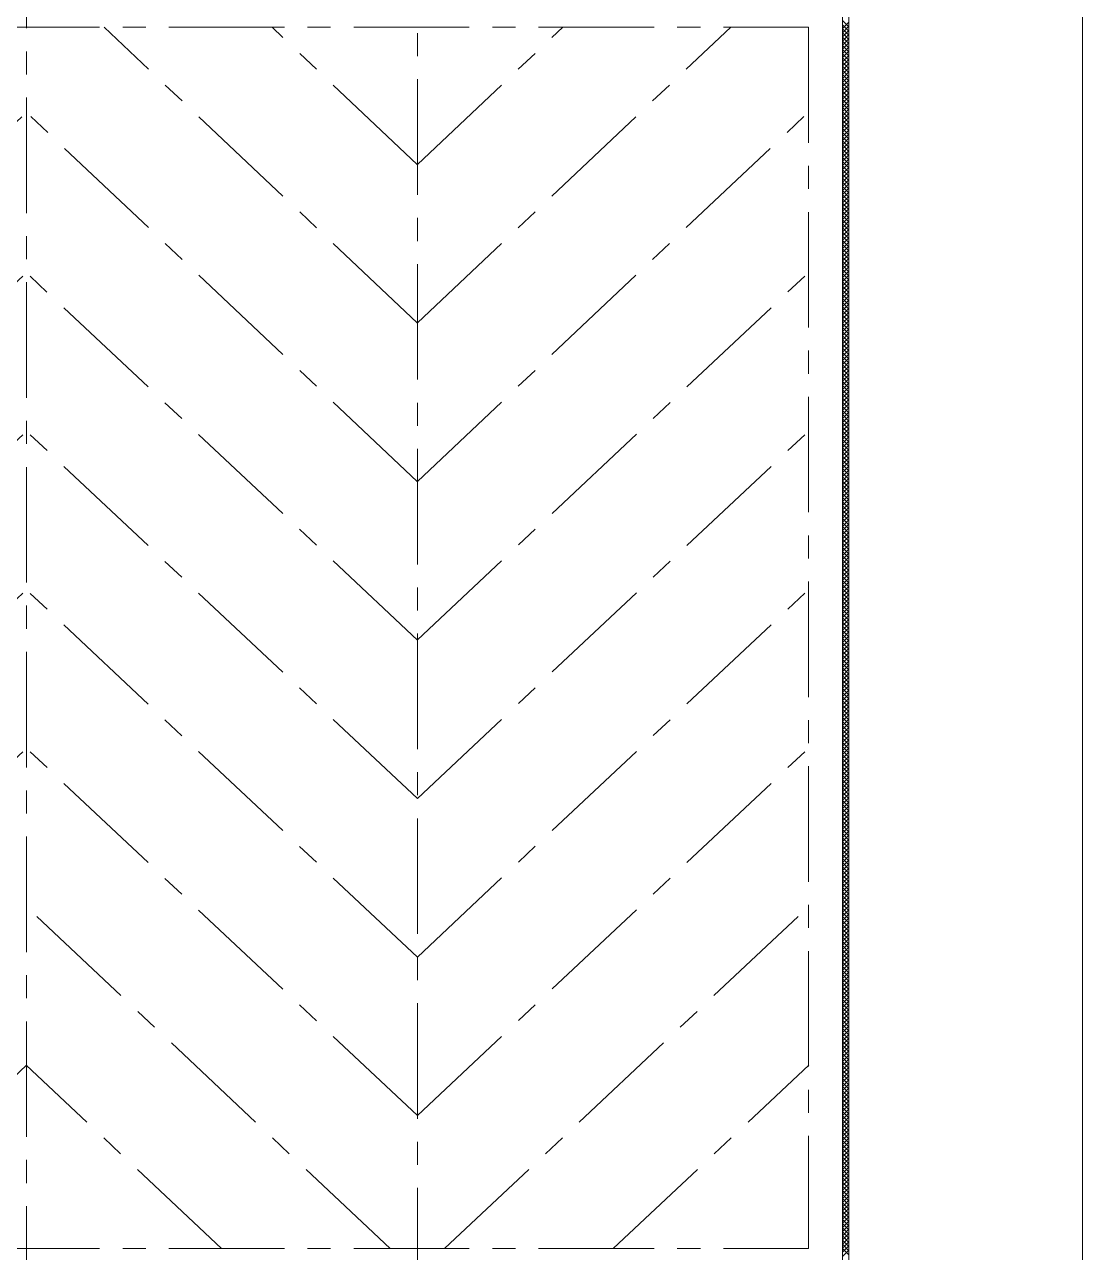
# Model space of a CAD drawing. Header units: millimetres. Extents: x 3341 to 3935, y 1079 to 1499.
# Drawn here: x 3587.15 to 3610.04, y 1145.01 to 1171.59 of the extents above; entities that cross this region are included whole.
import ezdxf

# ---------------------------------------------------------------- set-up
doc = ezdxf.new("R2010")
doc.units = ezdxf.units.MM
doc.linetypes.add('CENTERX2', pattern=[4, 2.5, -0.5, 0.5, -0.5])
for name, color, linetype, lineweight, true_color in [('1', 1, 'Continuous', 18, 0xff0000), ('2', 2, 'Continuous', 18, 0xffff00), ('3', 3, 'CENTERX2', 18, 0x00ff00)]:
    doc.layers.add(name, color=color, linetype=linetype, lineweight=lineweight, true_color=true_color)

msp = doc.modelspace()

# ---------------------------------------------------------------- linework, layer by layer
at = {"layer": '1'}
for p, q in [((3610.04271, 1191.03869), (3610.04271, 1125.78792)), ((3604.98702, 1182.13308), (3604.98702, 1134.69353)), ((3604.84863, 1172.77972), (3604.84863, 1144.04689))]:
    msp.add_line(p, q, dxfattribs=at)
at = {"layer": '2'}
for p, q in [((3604.98702, 1171.54275), (3604.84863, 1171.68114)), ((3604.84863, 1171.50767), (3604.98702, 1171.64605)), ((3604.98702, 1171.45295), (3604.84863, 1171.59134)), ((3604.84863, 1171.41786), (3604.98702, 1171.55625)), ((3604.98702, 1171.36314), (3604.84863, 1171.50153)), ((3604.84863, 1171.32806), (3604.98702, 1171.46645)), ((3604.98702, 1171.27334), (3604.84863, 1171.41173)), ((3604.84863, 1171.23826), (3604.98702, 1171.37665)), ((3604.98702, 1171.18354), (3604.84863, 1171.32193)), ((3604.84863, 1171.14845), (3604.98702, 1171.28684)), ((3604.98702, 1171.09374), (3604.84863, 1171.23213)), ((3604.84863, 1171.05865), (3604.98702, 1171.19704)), ((3604.98702, 1171.00393), (3604.84863, 1171.14232)), ((3604.84863, 1170.96885), (3604.98702, 1171.10724)), ((3604.98702, 1170.91413), (3604.84863, 1171.05252)), ((3604.84863, 1170.87905), (3604.98702, 1171.01744)), ((3604.98702, 1170.82433), (3604.84863, 1170.96272)), ((3604.84863, 1170.78924), (3604.98702, 1170.92763)), ((3604.98702, 1170.73453), (3604.84863, 1170.87292)), ((3604.84863, 1170.69944), (3604.98702, 1170.83783)), ((3604.98702, 1170.64472), (3604.84863, 1170.78311)), ((3604.84863, 1170.60964), (3604.98702, 1170.74803)), ((3604.98702, 1170.55492), (3604.84863, 1170.69331)), ((3604.84863, 1170.51984), (3604.98702, 1170.65823)), ((3604.98702, 1170.46512), (3604.84863, 1170.60351)), ((3604.84863, 1170.43003), (3604.98702, 1170.56842)), ((3604.98702, 1170.37532), (3604.84863, 1170.51371)), ((3604.84863, 1170.34023), (3604.98702, 1170.47862)), ((3604.98702, 1170.28551), (3604.84863, 1170.4239)), ((3604.84863, 1170.25043), (3604.98702, 1170.38882)), ((3604.98702, 1170.19571), (3604.84863, 1170.3341)), ((3604.84863, 1170.16063), (3604.98702, 1170.29902)), ((3604.98702, 1170.10591), (3604.84863, 1170.2443)), ((3604.84863, 1170.07082), (3604.98702, 1170.20921)), ((3604.98702, 1170.01611), (3604.84863, 1170.15449)), ((3604.84863, 1169.98102), (3604.98702, 1170.11941)), ((3604.98702, 1169.9263), (3604.84863, 1170.06469)), ((3604.84863, 1169.89122), (3604.98702, 1170.02961)), ((3604.98702, 1169.8365), (3604.84863, 1169.97489)), ((3604.84863, 1169.80142), (3604.98702, 1169.93981)), ((3604.98702, 1169.7467), (3604.84863, 1169.88509)), ((3604.84863, 1169.71161), (3604.98702, 1169.85)), ((3604.98702, 1169.6569), (3604.84863, 1169.79528)), ((3604.84863, 1169.62181), (3604.98702, 1169.7602)), ((3604.98702, 1169.56709), (3604.84863, 1169.70548)), ((3604.84863, 1169.53201), (3604.98702, 1169.6704)), ((3604.98702, 1169.47729), (3604.84863, 1169.61568)), ((3604.84863, 1169.44221), (3604.98702, 1169.5806)), ((3604.98702, 1169.38749), (3604.84863, 1169.52588)), ((3604.84863, 1169.3524), (3604.98702, 1169.49079)), ((3604.98702, 1169.29768), (3604.84863, 1169.43607)), ((3604.84863, 1169.2626), (3604.98702, 1169.40099)), ((3604.98702, 1169.20788), (3604.84863, 1169.34627)), ((3604.84863, 1169.1728), (3604.98702, 1169.31119)), ((3604.98702, 1169.11808), (3604.84863, 1169.25647)), ((3604.84863, 1169.083), (3604.98702, 1169.22139)), ((3604.98702, 1169.02828), (3604.84863, 1169.16667)), ((3604.84863, 1168.99319), (3604.98702, 1169.13158)), ((3604.98702, 1168.93847), (3604.84863, 1169.07686)), ((3604.84863, 1168.90339), (3604.98702, 1169.04178)), ((3604.98702, 1168.84867), (3604.84863, 1168.98706)), ((3604.84863, 1168.81359), (3604.98702, 1168.95198)), ((3604.98702, 1168.75887), (3604.84863, 1168.89726)), ((3604.84863, 1168.72379), (3604.98702, 1168.86218)), ((3604.98702, 1168.66907), (3604.84863, 1168.80746)), ((3604.84863, 1168.63398), (3604.98702, 1168.77237)), ((3604.98702, 1168.57926), (3604.84863, 1168.71765)), ((3604.84863, 1168.54418), (3604.98702, 1168.68257)), ((3604.98702, 1168.48946), (3604.84863, 1168.62785)), ((3604.84863, 1168.45438), (3604.98702, 1168.59277)), ((3604.98702, 1168.39966), (3604.84863, 1168.53805)), ((3604.84863, 1168.36458), (3604.98702, 1168.50297)), ((3604.98702, 1168.30986), (3604.84863, 1168.44825)), ((3604.84863, 1168.27477), (3604.98702, 1168.41316)), ((3604.98702, 1168.22005), (3604.84863, 1168.35844)), ((3604.84863, 1168.18497), (3604.98702, 1168.32336)), ((3604.98702, 1168.13025), (3604.84863, 1168.26864)), ((3604.84863, 1168.09517), (3604.98702, 1168.23356)), ((3604.98702, 1168.04045), (3604.84863, 1168.17884)), ((3604.84863, 1168.00537), (3604.98702, 1168.14375)), ((3604.98702, 1167.95065), (3604.84863, 1168.08904)), ((3604.84863, 1167.91556), (3604.98702, 1168.05395)), ((3604.98702, 1167.86084), (3604.84863, 1167.99923)), ((3604.84863, 1167.82576), (3604.98702, 1167.96415)), ((3604.98702, 1167.77104), (3604.84863, 1167.90943)), ((3604.84863, 1167.73596), (3604.98702, 1167.87435)), ((3604.98702, 1167.68124), (3604.84863, 1167.81963)), ((3604.84863, 1167.64616), (3604.98702, 1167.78454)), ((3604.98702, 1167.59144), (3604.84863, 1167.72983)), ((3604.84863, 1167.55635), (3604.98702, 1167.69474)), ((3604.98702, 1167.50163), (3604.84863, 1167.64002)), ((3604.84863, 1167.46655), (3604.98702, 1167.60494)), ((3604.98702, 1167.41183), (3604.84863, 1167.55022)), ((3604.84863, 1167.37675), (3604.98702, 1167.51514)), ((3604.98702, 1167.32203), (3604.84863, 1167.46042)), ((3604.84863, 1167.28694), (3604.98702, 1167.42533)), ((3604.98702, 1167.23223), (3604.84863, 1167.37062)), ((3604.84863, 1167.19714), (3604.98702, 1167.33553)), ((3604.98702, 1167.14242), (3604.84863, 1167.28081)), ((3604.84863, 1167.10734), (3604.98702, 1167.24573)), ((3604.98702, 1167.05262), (3604.84863, 1167.19101)), ((3604.84863, 1167.01754), (3604.98702, 1167.15593)), ((3604.98702, 1166.96282), (3604.84863, 1167.10121)), ((3604.84863, 1166.92773), (3604.98702, 1167.06612)), ((3604.98702, 1166.87302), (3604.84863, 1167.01141)), ((3604.84863, 1166.83793), (3604.98702, 1166.97632)), ((3604.98702, 1166.78321), (3604.84863, 1166.9216)), ((3604.84863, 1166.74813), (3604.98702, 1166.88652)), ((3604.98702, 1166.69341), (3604.84863, 1166.8318)), ((3604.84863, 1166.65833), (3604.98702, 1166.79672)), ((3604.98702, 1166.60361), (3604.84863, 1166.742)), ((3604.84863, 1166.56852), (3604.98702, 1166.70691)), ((3604.98702, 1166.51381), (3604.84863, 1166.65219)), ((3604.84863, 1166.47872), (3604.98702, 1166.61711)), ((3604.98702, 1166.424), (3604.84863, 1166.56239)), ((3604.84863, 1166.38892), (3604.98702, 1166.52731)), ((3604.98702, 1166.3342), (3604.84863, 1166.47259)), ((3604.84863, 1166.29912), (3604.98702, 1166.43751)), ((3604.98702, 1166.2444), (3604.84863, 1166.38279)), ((3604.84863, 1166.20931), (3604.98702, 1166.3477)), ((3604.98702, 1166.1546), (3604.84863, 1166.29298)), ((3604.84863, 1166.11951), (3604.98702, 1166.2579)), ((3604.98702, 1166.06479), (3604.84863, 1166.20318)), ((3604.84863, 1166.02971), (3604.98702, 1166.1681)), ((3604.98702, 1165.97499), (3604.84863, 1166.11338)), ((3604.84863, 1165.93991), (3604.98702, 1166.0783)), ((3604.98702, 1165.88519), (3604.84863, 1166.02358)), ((3604.84863, 1165.8501), (3604.98702, 1165.98849)), ((3604.98702, 1165.79538), (3604.84863, 1165.93377)), ((3604.84863, 1165.7603), (3604.98702, 1165.89869)), ((3604.98702, 1165.70558), (3604.84863, 1165.84397)), ((3604.84863, 1165.6705), (3604.98702, 1165.80889)), ((3604.98702, 1165.61578), (3604.84863, 1165.75417)), ((3604.84863, 1165.5807), (3604.98702, 1165.71909)), ((3604.98702, 1165.52598), (3604.84863, 1165.66437)), ((3604.84863, 1165.49089), (3604.98702, 1165.62928)), ((3604.98702, 1165.43617), (3604.84863, 1165.57456)), ((3604.84863, 1165.40109), (3604.98702, 1165.53948)), ((3604.98702, 1165.34637), (3604.84863, 1165.48476)), ((3604.84863, 1165.31129), (3604.98702, 1165.44968)), ((3604.98702, 1165.25657), (3604.84863, 1165.39496)), ((3604.84863, 1165.22149), (3604.98702, 1165.35988)), ((3604.98702, 1165.16677), (3604.84863, 1165.30516)), ((3604.84863, 1165.13168), (3604.98702, 1165.27007)), ((3604.98702, 1165.07696), (3604.84863, 1165.21535)), ((3604.84863, 1165.04188), (3604.98702, 1165.18027)), ((3604.98702, 1164.98716), (3604.84863, 1165.12555)), ((3604.84863, 1164.95208), (3604.98702, 1165.09047)), ((3604.98702, 1164.89736), (3604.84863, 1165.03575)), ((3604.84863, 1164.86228), (3604.98702, 1165.00067)), ((3604.98702, 1164.80756), (3604.84863, 1164.94595)), ((3604.84863, 1164.77247), (3604.98702, 1164.91086)), ((3604.98702, 1164.71775), (3604.84863, 1164.85614)), ((3604.84863, 1164.68267), (3604.98702, 1164.82106)), ((3604.98702, 1164.62795), (3604.84863, 1164.76634)), ((3604.84863, 1164.59287), (3604.98702, 1164.73126)), ((3604.98702, 1164.53815), (3604.84863, 1164.67654)), ((3604.84863, 1164.50307), (3604.98702, 1164.64145)), ((3604.98702, 1164.44835), (3604.84863, 1164.58674)), ((3604.84863, 1164.41326), (3604.98702, 1164.55165)), ((3604.98702, 1164.35854), (3604.84863, 1164.49693)), ((3604.84863, 1164.32346), (3604.98702, 1164.46185)), ((3604.98702, 1164.26874), (3604.84863, 1164.40713)), ((3604.84863, 1164.23366), (3604.98702, 1164.37205)), ((3604.98702, 1164.17894), (3604.84863, 1164.31733)), ((3604.84863, 1164.14386), (3604.98702, 1164.28224)), ((3604.98702, 1164.08914), (3604.84863, 1164.22753)), ((3604.84863, 1164.05405), (3604.98702, 1164.19244)), ((3604.98702, 1163.99933), (3604.84863, 1164.13772)), ((3604.84863, 1163.96425), (3604.98702, 1164.10264)), ((3604.98702, 1163.90953), (3604.84863, 1164.04792)), ((3604.84863, 1163.87445), (3604.98702, 1164.01284)), ((3604.98702, 1163.81973), (3604.84863, 1163.95812)), ((3604.84863, 1163.78464), (3604.98702, 1163.92303)), ((3604.98702, 1163.72993), (3604.84863, 1163.86832)), ((3604.84863, 1163.69484), (3604.98702, 1163.83323)), ((3604.98702, 1163.64012), (3604.84863, 1163.77851)), ((3604.84863, 1163.60504), (3604.98702, 1163.74343)), ((3604.98702, 1163.55032), (3604.84863, 1163.68871)), ((3604.84863, 1163.51524), (3604.98702, 1163.65363)), ((3604.98702, 1163.46052), (3604.84863, 1163.59891)), ((3604.84863, 1163.42543), (3604.98702, 1163.56382)), ((3604.98702, 1163.37072), (3604.84863, 1163.50911)), ((3604.84863, 1163.33563), (3604.98702, 1163.47402)), ((3604.98702, 1163.28091), (3604.84863, 1163.4193)), ((3604.84863, 1163.24583), (3604.98702, 1163.38422)), ((3604.98702, 1163.19111), (3604.84863, 1163.3295)), ((3604.84863, 1163.15603), (3604.98702, 1163.29442)), ((3604.98702, 1163.10131), (3604.84863, 1163.2397)), ((3604.84863, 1163.06622), (3604.98702, 1163.20461)), ((3604.98702, 1163.01151), (3604.84863, 1163.14989)), ((3604.84863, 1162.97642), (3604.98702, 1163.11481)), ((3604.98702, 1162.9217), (3604.84863, 1163.06009)), ((3604.84863, 1162.88662), (3604.98702, 1163.02501)), ((3604.98702, 1162.8319), (3604.84863, 1162.97029)), ((3604.84863, 1162.79682), (3604.98702, 1162.93521)), ((3604.98702, 1162.7421), (3604.84863, 1162.88049)), ((3604.84863, 1162.70701), (3604.98702, 1162.8454)), ((3604.98702, 1162.6523), (3604.84863, 1162.79068)), ((3604.84863, 1162.61721), (3604.98702, 1162.7556)), ((3604.98702, 1162.56249), (3604.84863, 1162.70088)), ((3604.84863, 1162.52741), (3604.98702, 1162.6658)), ((3604.98702, 1162.47269), (3604.84863, 1162.61108)), ((3604.84863, 1162.43761), (3604.98702, 1162.576)), ((3604.98702, 1162.38289), (3604.84863, 1162.52128)), ((3604.84863, 1162.3478), (3604.98702, 1162.48619)), ((3604.98702, 1162.29308), (3604.84863, 1162.43147)), ((3604.84863, 1162.258), (3604.98702, 1162.39639)), ((3604.98702, 1162.20328), (3604.84863, 1162.34167)), ((3604.84863, 1162.1682), (3604.98702, 1162.30659)), ((3604.98702, 1162.11348), (3604.84863, 1162.25187)), ((3604.84863, 1162.0784), (3604.98702, 1162.21679)), ((3604.98702, 1162.02368), (3604.84863, 1162.16207)), ((3604.84863, 1161.98859), (3604.98702, 1162.12698)), ((3604.98702, 1161.93387), (3604.84863, 1162.07226)), ((3604.84863, 1161.89879), (3604.98702, 1162.03718)), ((3604.98702, 1161.84407), (3604.84863, 1161.98246)), ((3604.84863, 1161.80899), (3604.98702, 1161.94738)), ((3604.98702, 1161.75427), (3604.84863, 1161.89266)), ((3604.84863, 1161.71919), (3604.98702, 1161.85758)), ((3604.98702, 1161.66447), (3604.84863, 1161.80286)), ((3604.84863, 1161.62938), (3604.98702, 1161.76777)), ((3604.98702, 1161.57466), (3604.84863, 1161.71305)), ((3604.84863, 1161.53958), (3604.98702, 1161.67797)), ((3604.98702, 1161.48486), (3604.84863, 1161.62325)), ((3604.84863, 1161.44978), (3604.98702, 1161.58817)), ((3604.98702, 1161.39506), (3604.84863, 1161.53345)), ((3604.84863, 1161.35998), (3604.98702, 1161.49837)), ((3604.98702, 1161.30526), (3604.84863, 1161.44365)), ((3604.84863, 1161.27017), (3604.98702, 1161.40856)), ((3604.98702, 1161.21545), (3604.84863, 1161.35384)), ((3604.84863, 1161.18037), (3604.98702, 1161.31876)), ((3604.98702, 1161.12565), (3604.84863, 1161.26404)), ((3604.84863, 1161.09057), (3604.98702, 1161.22896)), ((3604.98702, 1161.03585), (3604.84863, 1161.17424)), ((3604.84863, 1161.00077), (3604.98702, 1161.13916)), ((3604.98702, 1160.94605), (3604.84863, 1161.08444)), ((3604.84863, 1160.91096), (3604.98702, 1161.04935)), ((3604.98702, 1160.85624), (3604.84863, 1160.99463)), ((3604.84863, 1160.82116), (3604.98702, 1160.95955)), ((3604.98702, 1160.76644), (3604.84863, 1160.90483)), ((3604.84863, 1160.73136), (3604.98702, 1160.86975)), ((3604.98702, 1160.67664), (3604.84863, 1160.81503)), ((3604.84863, 1160.64156), (3604.98702, 1160.77994)), ((3604.98702, 1160.58684), (3604.84863, 1160.72523)), ((3604.84863, 1160.55175), (3604.98702, 1160.69014)), ((3604.98702, 1160.49703), (3604.84863, 1160.63542)), ((3604.84863, 1160.46195), (3604.98702, 1160.60034)), ((3604.98702, 1160.40723), (3604.84863, 1160.54562)), ((3604.84863, 1160.37215), (3604.98702, 1160.51054)), ((3604.98702, 1160.31743), (3604.84863, 1160.45582)), ((3604.84863, 1160.28235), (3604.98702, 1160.42073)), ((3604.98702, 1160.22763), (3604.84863, 1160.36602)), ((3604.84863, 1160.19254), (3604.98702, 1160.33093)), ((3604.98702, 1160.13782), (3604.84863, 1160.27621)), ((3604.84863, 1160.10274), (3604.98702, 1160.24113)), ((3604.98702, 1160.04802), (3604.84863, 1160.18641)), ((3604.84863, 1160.01294), (3604.98702, 1160.15133)), ((3604.98702, 1159.95822), (3604.84863, 1160.09661)), ((3604.84863, 1159.92313), (3604.98702, 1160.06152)), ((3604.98702, 1159.86842), (3604.84863, 1160.00681)), ((3604.84863, 1159.83333), (3604.98702, 1159.97172)), ((3604.98702, 1159.77861), (3604.84863, 1159.917)), ((3604.84863, 1159.74353), (3604.98702, 1159.88192)), ((3604.98702, 1159.68881), (3604.84863, 1159.8272)), ((3604.84863, 1159.65373), (3604.98702, 1159.79212)), ((3604.98702, 1159.59901), (3604.84863, 1159.7374)), ((3604.84863, 1159.56392), (3604.98702, 1159.70231)), ((3604.98702, 1159.50921), (3604.84863, 1159.6476)), ((3604.84863, 1159.47412), (3604.98702, 1159.61251)), ((3604.98702, 1159.4194), (3604.84863, 1159.55779)), ((3604.84863, 1159.38432), (3604.98702, 1159.52271)), ((3604.98702, 1159.3296), (3604.84863, 1159.46799)), ((3604.84863, 1159.29452), (3604.98702, 1159.43291)), ((3604.98702, 1159.2398), (3604.84863, 1159.37819)), ((3604.84863, 1159.20471), (3604.98702, 1159.3431)), ((3604.98702, 1159.15), (3604.84863, 1159.28838)), ((3604.84863, 1159.11491), (3604.98702, 1159.2533)), ((3604.98702, 1159.06019), (3604.84863, 1159.19858)), ((3604.84863, 1159.02511), (3604.98702, 1159.1635)), ((3604.98702, 1158.97039), (3604.84863, 1159.10878)), ((3604.84863, 1158.93531), (3604.98702, 1159.0737)), ((3604.98702, 1158.88059), (3604.84863, 1159.01898)), ((3604.84863, 1158.8455), (3604.98702, 1158.98389)), ((3604.98702, 1158.79079), (3604.84863, 1158.92917)), ((3604.84863, 1158.7557), (3604.98702, 1158.89409)), ((3604.98702, 1158.70098), (3604.84863, 1158.83937)), ((3604.84863, 1158.6659), (3604.98702, 1158.80429)), ((3604.98702, 1158.61118), (3604.84863, 1158.74957)), ((3604.84863, 1158.5761), (3604.98702, 1158.71449)), ((3604.98702, 1158.52138), (3604.84863, 1158.65977)), ((3604.84863, 1158.48629), (3604.98702, 1158.62468)), ((3604.98702, 1158.43157), (3604.84863, 1158.56996)), ((3604.84863, 1158.39649), (3604.98702, 1158.53488)), ((3604.98702, 1158.34177), (3604.84863, 1158.48016)), ((3604.84863, 1158.30669), (3604.98702, 1158.44508)), ((3604.98702, 1158.25197), (3604.84863, 1158.39036)), ((3604.84863, 1158.21689), (3604.98702, 1158.35528)), ((3604.98702, 1158.16217), (3604.84863, 1158.30056)), ((3604.84863, 1158.12708), (3604.98702, 1158.26547)), ((3604.98702, 1158.07236), (3604.84863, 1158.21075)), ((3604.84863, 1158.03728), (3604.98702, 1158.17567)), ((3604.98702, 1157.98256), (3604.84863, 1158.12095)), ((3604.84863, 1157.94748), (3604.98702, 1158.08587)), ((3604.98702, 1157.89276), (3604.84863, 1158.03115)), ((3604.84863, 1157.85768), (3604.98702, 1157.99607)), ((3604.98702, 1157.80296), (3604.84863, 1157.94135)), ((3604.84863, 1157.76787), (3604.98702, 1157.90626)), ((3604.98702, 1157.71315), (3604.84863, 1157.85154)), ((3604.84863, 1157.67807), (3604.98702, 1157.81646)), ((3604.98702, 1157.62335), (3604.84863, 1157.76174)), ((3604.84863, 1157.58827), (3604.98702, 1157.72666)), ((3604.98702, 1157.53355), (3604.84863, 1157.67194)), ((3604.84863, 1157.49847), (3604.98702, 1157.63686)), ((3604.98702, 1157.44375), (3604.84863, 1157.58214)), ((3604.84863, 1157.40866), (3604.98702, 1157.54705)), ((3604.98702, 1157.35394), (3604.84863, 1157.49233)), ((3604.84863, 1157.31886), (3604.98702, 1157.45725)), ((3604.98702, 1157.26414), (3604.84863, 1157.40253)), ((3604.84863, 1157.22906), (3604.98702, 1157.36745)), ((3604.98702, 1157.17434), (3604.84863, 1157.31273)), ((3604.84863, 1157.13926), (3604.98702, 1157.27764)), ((3604.98702, 1157.08454), (3604.84863, 1157.22293)), ((3604.84863, 1157.04945), (3604.98702, 1157.18784)), ((3604.98702, 1156.99473), (3604.84863, 1157.13312)), ((3604.84863, 1156.95965), (3604.98702, 1157.09804)), ((3604.98702, 1156.90493), (3604.84863, 1157.04332)), ((3604.84863, 1156.86985), (3604.98702, 1157.00824)), ((3604.98702, 1156.81513), (3604.84863, 1156.95352)), ((3604.84863, 1156.78005), (3604.98702, 1156.91843)), ((3604.98702, 1156.72533), (3604.84863, 1156.86372)), ((3604.84863, 1156.69024), (3604.98702, 1156.82863)), ((3604.98702, 1156.63552), (3604.84863, 1156.77391)), ((3604.84863, 1156.60044), (3604.98702, 1156.73883)), ((3604.98702, 1156.54572), (3604.84863, 1156.68411)), ((3604.84863, 1156.51064), (3604.98702, 1156.64903)), ((3604.98702, 1156.45592), (3604.84863, 1156.59431)), ((3604.84863, 1156.42083), (3604.98702, 1156.55922)), ((3604.98702, 1156.36612), (3604.84863, 1156.50451)), ((3604.84863, 1156.33103), (3604.98702, 1156.46942)), ((3604.98702, 1156.27631), (3604.84863, 1156.4147)), ((3604.84863, 1156.24123), (3604.98702, 1156.37962)), ((3604.98702, 1156.18651), (3604.84863, 1156.3249)), ((3604.84863, 1156.15143), (3604.98702, 1156.28982)), ((3604.98702, 1156.09671), (3604.84863, 1156.2351)), ((3604.84863, 1156.06162), (3604.98702, 1156.20001)), ((3604.98702, 1156.00691), (3604.84863, 1156.1453)), ((3604.84863, 1155.97182), (3604.98702, 1156.11021)), ((3604.98702, 1155.9171), (3604.84863, 1156.05549)), ((3604.84863, 1155.88202), (3604.98702, 1156.02041)), ((3604.98702, 1155.8273), (3604.84863, 1155.96569)), ((3604.84863, 1155.79222), (3604.98702, 1155.93061)), ((3604.98702, 1155.7375), (3604.84863, 1155.87589)), ((3604.84863, 1155.70241), (3604.98702, 1155.8408)), ((3604.98702, 1155.6477), (3604.84863, 1155.78608)), ((3604.84863, 1155.61261), (3604.98702, 1155.751)), ((3604.98702, 1155.55789), (3604.84863, 1155.69628)), ((3604.84863, 1155.52281), (3604.98702, 1155.6612)), ((3604.98702, 1155.46809), (3604.84863, 1155.60648)), ((3604.84863, 1155.43301), (3604.98702, 1155.5714)), ((3604.98702, 1155.37829), (3604.84863, 1155.51668)), ((3604.84863, 1155.3432), (3604.98702, 1155.48159)), ((3604.98702, 1155.28849), (3604.84863, 1155.42687)), ((3604.84863, 1155.2534), (3604.98702, 1155.39179)), ((3604.98702, 1155.19868), (3604.84863, 1155.33707)), ((3604.84863, 1155.1636), (3604.98702, 1155.30199)), ((3604.98702, 1155.10888), (3604.84863, 1155.24727)), ((3604.84863, 1155.0738), (3604.98702, 1155.21219)), ((3604.98702, 1155.01908), (3604.84863, 1155.15747)), ((3604.84863, 1154.98399), (3604.98702, 1155.12238)), ((3604.98702, 1154.92927), (3604.84863, 1155.06766)), ((3604.84863, 1154.89419), (3604.98702, 1155.03258)), ((3604.98702, 1154.83947), (3604.84863, 1154.97786)), ((3604.84863, 1154.80439), (3604.98702, 1154.94278)), ((3604.98702, 1154.74967), (3604.84863, 1154.88806)), ((3604.84863, 1154.71459), (3604.98702, 1154.85298)), ((3604.98702, 1154.65987), (3604.84863, 1154.79826)), ((3604.84863, 1154.62478), (3604.98702, 1154.76317)), ((3604.98702, 1154.57006), (3604.84863, 1154.70845)), ((3604.84863, 1154.53498), (3604.98702, 1154.67337)), ((3604.98702, 1154.48026), (3604.84863, 1154.61865)), ((3604.84863, 1154.44518), (3604.98702, 1154.58357)), ((3604.98702, 1154.39046), (3604.84863, 1154.52885)), ((3604.84863, 1154.35538), (3604.98702, 1154.49377)), ((3604.98702, 1154.30066), (3604.84863, 1154.43905)), ((3604.84863, 1154.26557), (3604.98702, 1154.40396)), ((3604.98702, 1154.21085), (3604.84863, 1154.34924)), ((3604.84863, 1154.17577), (3604.98702, 1154.31416)), ((3604.98702, 1154.12105), (3604.84863, 1154.25944)), ((3604.84863, 1154.08597), (3604.98702, 1154.22436)), ((3604.98702, 1154.03125), (3604.84863, 1154.16964)), ((3604.84863, 1153.99617), (3604.98702, 1154.13456)), ((3604.98702, 1153.94145), (3604.84863, 1154.07984)), ((3604.84863, 1153.90636), (3604.98702, 1154.04475)), ((3604.98702, 1153.85164), (3604.84863, 1153.99003)), ((3604.84863, 1153.81656), (3604.98702, 1153.95495)), ((3604.98702, 1153.76184), (3604.84863, 1153.90023)), ((3604.84863, 1153.72676), (3604.98702, 1153.86515)), ((3604.98702, 1153.67204), (3604.84863, 1153.81043)), ((3604.84863, 1153.63696), (3604.98702, 1153.77535)), ((3604.98702, 1153.58224), (3604.84863, 1153.72063)), ((3604.84863, 1153.54715), (3604.98702, 1153.68554)), ((3604.98702, 1153.49243), (3604.84863, 1153.63082)), ((3604.84863, 1153.45735), (3604.98702, 1153.59574)), ((3604.98702, 1153.40263), (3604.84863, 1153.54102)), ((3604.84863, 1153.36755), (3604.98702, 1153.50594)), ((3604.98702, 1153.31283), (3604.84863, 1153.45122)), ((3604.84863, 1153.27775), (3604.98702, 1153.41613)), ((3604.98702, 1153.22303), (3604.84863, 1153.36142)), ((3604.84863, 1153.18794), (3604.98702, 1153.32633)), ((3604.98702, 1153.13322), (3604.84863, 1153.27161)), ((3604.84863, 1153.09814), (3604.98702, 1153.23653)), ((3604.98702, 1153.04342), (3604.84863, 1153.18181)), ((3604.84863, 1153.00834), (3604.98702, 1153.14673)), ((3604.98702, 1152.95362), (3604.84863, 1153.09201)), ((3604.84863, 1152.91853), (3604.98702, 1153.05692)), ((3604.98702, 1152.86382), (3604.84863, 1153.00221)), ((3604.84863, 1152.82873), (3604.98702, 1152.96712)), ((3604.98702, 1152.77401), (3604.84863, 1152.9124)), ((3604.84863, 1152.73893), (3604.98702, 1152.87732)), ((3604.98702, 1152.68421), (3604.84863, 1152.8226)), ((3604.84863, 1152.64913), (3604.98702, 1152.78752)), ((3604.98702, 1152.59441), (3604.84863, 1152.7328)), ((3604.84863, 1152.55932), (3604.98702, 1152.69771)), ((3604.98702, 1152.50461), (3604.84863, 1152.643)), ((3604.84863, 1152.46952), (3604.98702, 1152.60791)), ((3604.98702, 1152.4148), (3604.84863, 1152.55319)), ((3604.84863, 1152.37972), (3604.98702, 1152.51811)), ((3604.98702, 1152.325), (3604.84863, 1152.46339)), ((3604.84863, 1152.28992), (3604.98702, 1152.42831)), ((3604.98702, 1152.2352), (3604.84863, 1152.37359)), ((3604.84863, 1152.20011), (3604.98702, 1152.3385)), ((3604.98702, 1152.1454), (3604.84863, 1152.28379)), ((3604.84863, 1152.11031), (3604.98702, 1152.2487)), ((3604.98702, 1152.05559), (3604.84863, 1152.19398)), ((3604.84863, 1152.02051), (3604.98702, 1152.1589)), ((3604.98702, 1151.96579), (3604.84863, 1152.10418)), ((3604.84863, 1151.93071), (3604.98702, 1152.0691)), ((3604.98702, 1151.87599), (3604.84863, 1152.01438)), ((3604.84863, 1151.8409), (3604.98702, 1151.97929)), ((3604.98702, 1151.78619), (3604.84863, 1151.92457)), ((3604.84863, 1151.7511), (3604.98702, 1151.88949)), ((3604.98702, 1151.69638), (3604.84863, 1151.83477)), ((3604.84863, 1151.6613), (3604.98702, 1151.79969)), ((3604.98702, 1151.60658), (3604.84863, 1151.74497)), ((3604.84863, 1151.5715), (3604.98702, 1151.70989)), ((3604.98702, 1151.51678), (3604.84863, 1151.65517)), ((3604.84863, 1151.48169), (3604.98702, 1151.62008)), ((3604.98702, 1151.42698), (3604.84863, 1151.56536)), ((3604.84863, 1151.39189), (3604.98702, 1151.53028)), ((3604.98702, 1151.33717), (3604.84863, 1151.47556)), ((3604.84863, 1151.30209), (3604.98702, 1151.44048)), ((3604.98702, 1151.24737), (3604.84863, 1151.38576)), ((3604.84863, 1151.21229), (3604.98702, 1151.35068)), ((3604.98702, 1151.15757), (3604.84863, 1151.29596)), ((3604.84863, 1151.12248), (3604.98702, 1151.26087)), ((3604.98702, 1151.06776), (3604.84863, 1151.20615)), ((3604.84863, 1151.03268), (3604.98702, 1151.17107)), ((3604.98702, 1150.97796), (3604.84863, 1151.11635)), ((3604.84863, 1150.94288), (3604.98702, 1151.08127)), ((3604.98702, 1150.88816), (3604.84863, 1151.02655)), ((3604.84863, 1150.85308), (3604.98702, 1150.99147)), ((3604.98702, 1150.79836), (3604.84863, 1150.93675)), ((3604.84863, 1150.76327), (3604.98702, 1150.90166)), ((3604.98702, 1150.70855), (3604.84863, 1150.84694)), ((3604.84863, 1150.67347), (3604.98702, 1150.81186)), ((3604.98702, 1150.61875), (3604.84863, 1150.75714)), ((3604.84863, 1150.58367), (3604.98702, 1150.72206)), ((3604.98702, 1150.52895), (3604.84863, 1150.66734)), ((3604.84863, 1150.49387), (3604.98702, 1150.63226)), ((3604.98702, 1150.43915), (3604.84863, 1150.57754)), ((3604.84863, 1150.40406), (3604.98702, 1150.54245)), ((3604.98702, 1150.34934), (3604.84863, 1150.48773)), ((3604.84863, 1150.31426), (3604.98702, 1150.45265)), ((3604.98702, 1150.25954), (3604.84863, 1150.39793)), ((3604.84863, 1150.22446), (3604.98702, 1150.36285)), ((3604.98702, 1150.16974), (3604.84863, 1150.30813)), ((3604.84863, 1150.13466), (3604.98702, 1150.27305)), ((3604.98702, 1150.07994), (3604.84863, 1150.21833)), ((3604.84863, 1150.04485), (3604.98702, 1150.18324)), ((3604.98702, 1149.99013), (3604.84863, 1150.12852)), ((3604.84863, 1149.95505), (3604.98702, 1150.09344)), ((3604.98702, 1149.90033), (3604.84863, 1150.03872)), ((3604.84863, 1149.86525), (3604.98702, 1150.00364)), ((3604.98702, 1149.81053), (3604.84863, 1149.94892)), ((3604.84863, 1149.77545), (3604.98702, 1149.91383)), ((3604.98702, 1149.72073), (3604.84863, 1149.85912)), ((3604.84863, 1149.68564), (3604.98702, 1149.82403)), ((3604.98702, 1149.63092), (3604.84863, 1149.76931)), ((3604.84863, 1149.59584), (3604.98702, 1149.73423)), ((3604.98702, 1149.54112), (3604.84863, 1149.67951)), ((3604.84863, 1149.50604), (3604.98702, 1149.64443)), ((3604.98702, 1149.45132), (3604.84863, 1149.58971)), ((3604.84863, 1149.41624), (3604.98702, 1149.55462)), ((3604.98702, 1149.36152), (3604.84863, 1149.49991)), ((3604.84863, 1149.32643), (3604.98702, 1149.46482)), ((3604.98702, 1149.27171), (3604.84863, 1149.4101)), ((3604.84863, 1149.23663), (3604.98702, 1149.37502)), ((3604.98702, 1149.18191), (3604.84863, 1149.3203)), ((3604.84863, 1149.14683), (3604.98702, 1149.28522)), ((3604.98702, 1149.09211), (3604.84863, 1149.2305)), ((3604.84863, 1149.05702), (3604.98702, 1149.19541)), ((3604.98702, 1149.00231), (3604.84863, 1149.1407)), ((3604.84863, 1148.96722), (3604.98702, 1149.10561)), ((3604.98702, 1148.9125), (3604.84863, 1149.05089)), ((3604.84863, 1148.87742), (3604.98702, 1149.01581)), ((3604.98702, 1148.8227), (3604.84863, 1148.96109)), ((3604.84863, 1148.78762), (3604.98702, 1148.92601)), ((3604.98702, 1148.7329), (3604.84863, 1148.87129)), ((3604.84863, 1148.69781), (3604.98702, 1148.8362)), ((3604.98702, 1148.6431), (3604.84863, 1148.78149)), ((3604.84863, 1148.60801), (3604.98702, 1148.7464)), ((3604.98702, 1148.55329), (3604.84863, 1148.69168)), ((3604.84863, 1148.51821), (3604.98702, 1148.6566)), ((3604.98702, 1148.46349), (3604.84863, 1148.60188)), ((3604.84863, 1148.42841), (3604.98702, 1148.5668)), ((3604.98702, 1148.37369), (3604.84863, 1148.51208)), ((3604.84863, 1148.3386), (3604.98702, 1148.47699)), ((3604.98702, 1148.28389), (3604.84863, 1148.42227)), ((3604.84863, 1148.2488), (3604.98702, 1148.38719)), ((3604.98702, 1148.19408), (3604.84863, 1148.33247)), ((3604.84863, 1148.159), (3604.98702, 1148.29739)), ((3604.98702, 1148.10428), (3604.84863, 1148.24267)), ((3604.84863, 1148.0692), (3604.98702, 1148.20759)), ((3604.98702, 1148.01448), (3604.84863, 1148.15287)), ((3604.84863, 1147.97939), (3604.98702, 1148.11778)), ((3604.98702, 1147.92468), (3604.84863, 1148.06306)), ((3604.84863, 1147.88959), (3604.98702, 1148.02798)), ((3604.98702, 1147.83487), (3604.84863, 1147.97326)), ((3604.84863, 1147.79979), (3604.98702, 1147.93818)), ((3604.98702, 1147.74507), (3604.84863, 1147.88346)), ((3604.84863, 1147.70999), (3604.98702, 1147.84838)), ((3604.98702, 1147.65527), (3604.84863, 1147.79366)), ((3604.84863, 1147.62018), (3604.98702, 1147.75857)), ((3604.98702, 1147.56546), (3604.84863, 1147.70385)), ((3604.84863, 1147.53038), (3604.98702, 1147.66877)), ((3604.98702, 1147.47566), (3604.84863, 1147.61405)), ((3604.84863, 1147.44058), (3604.98702, 1147.57897)), ((3604.98702, 1147.38586), (3604.84863, 1147.52425)), ((3604.84863, 1147.35078), (3604.98702, 1147.48917)), ((3604.98702, 1147.29606), (3604.84863, 1147.43445)), ((3604.84863, 1147.26097), (3604.98702, 1147.39936)), ((3604.98702, 1147.20625), (3604.84863, 1147.34464)), ((3604.84863, 1147.17117), (3604.98702, 1147.30956)), ((3604.98702, 1147.11645), (3604.84863, 1147.25484)), ((3604.84863, 1147.08137), (3604.98702, 1147.21976)), ((3604.98702, 1147.02665), (3604.84863, 1147.16504)), ((3604.84863, 1146.99157), (3604.98702, 1147.12996)), ((3604.98702, 1146.93685), (3604.84863, 1147.07524)), ((3604.84863, 1146.90176), (3604.98702, 1147.04015)), ((3604.98702, 1146.84704), (3604.84863, 1146.98543)), ((3604.84863, 1146.81196), (3604.98702, 1146.95035)), ((3604.98702, 1146.75724), (3604.84863, 1146.89563)), ((3604.84863, 1146.72216), (3604.98702, 1146.86055)), ((3604.98702, 1146.66744), (3604.84863, 1146.80583)), ((3604.84863, 1146.63236), (3604.98702, 1146.77075)), ((3604.98702, 1146.57764), (3604.84863, 1146.71603)), ((3604.84863, 1146.54255), (3604.98702, 1146.68094)), ((3604.98702, 1146.48783), (3604.84863, 1146.62622)), ((3604.84863, 1146.45275), (3604.98702, 1146.59114)), ((3604.98702, 1146.39803), (3604.84863, 1146.53642)), ((3604.84863, 1146.36295), (3604.98702, 1146.50134)), ((3604.98702, 1146.30823), (3604.84863, 1146.44662)), ((3604.84863, 1146.27315), (3604.98702, 1146.41153)), ((3604.98702, 1146.21843), (3604.84863, 1146.35682)), ((3604.84863, 1146.18334), (3604.98702, 1146.32173)), ((3604.98702, 1146.12862), (3604.84863, 1146.26701)), ((3604.84863, 1146.09354), (3604.98702, 1146.23193)), ((3604.98702, 1146.03882), (3604.84863, 1146.17721)), ((3604.84863, 1146.00374), (3604.98702, 1146.14213)), ((3604.98702, 1145.94902), (3604.84863, 1146.08741)), ((3604.84863, 1145.91394), (3604.98702, 1146.05232)), ((3604.98702, 1145.85922), (3604.84863, 1145.99761)), ((3604.84863, 1145.82413), (3604.98702, 1145.96252)), ((3604.98702, 1145.76941), (3604.84863, 1145.9078)), ((3604.84863, 1145.73433), (3604.98702, 1145.87272)), ((3604.98702, 1145.67961), (3604.84863, 1145.818)), ((3604.84863, 1145.64453), (3604.98702, 1145.78292)), ((3604.98702, 1145.58981), (3604.84863, 1145.7282)), ((3604.84863, 1145.55472), (3604.98702, 1145.69311)), ((3604.98702, 1145.50001), (3604.84863, 1145.6384)), ((3604.84863, 1145.46492), (3604.98702, 1145.60331)), ((3604.98702, 1145.4102), (3604.84863, 1145.54859)), ((3604.84863, 1145.37512), (3604.98702, 1145.51351)), ((3604.98702, 1145.3204), (3604.84863, 1145.45879)), ((3604.84863, 1145.28532), (3604.98702, 1145.42371)), ((3604.98702, 1145.2306), (3604.84863, 1145.36899)), ((3604.84863, 1145.19551), (3604.98702, 1145.3339)), ((3604.98702, 1145.1408), (3604.84863, 1145.27919)), ((3604.84863, 1145.10571), (3604.98702, 1145.2441)), ((3604.98702, 1145.05099), (3604.84863, 1145.18938)), ((3604.84863, 1145.01591), (3604.98702, 1145.1543)), ((3604.98702, 1144.96119), (3604.84863, 1145.09958)), ((3604.84863, 1144.92611), (3604.98702, 1145.0645))]:
    msp.add_line(p, q, dxfattribs=at)
at = {"layer": '3'}
for p, q in [((3587.19403, 1119.51444), (3587.19403, 1198.59469)), ((3595.65403, 1143.90873), (3595.65403, 1173.38328)), ((3570.27561, 1171.53652), (3604.11246, 1171.53652)), ((3595.65088, 1165.13641), (3588.87352, 1171.53652)), ((3595.65088, 1168.56776), (3592.50713, 1171.53652)), ((3595.65403, 1165.13641), (3602.43139, 1171.53652)), ((3595.65403, 1168.56776), (3598.79778, 1171.53652)), ((3604.11246, 1171.53652), (3604.11246, 1145.09619)), ((3578.73403, 1161.70357), (3587.19456, 1169.69316)), ((3595.65088, 1161.70506), (3587.19193, 1169.69316)), ((3595.65403, 1161.70506), (3604.11299, 1169.69316)), ((3578.73403, 1158.27222), (3587.20099, 1166.22906)), ((3595.65403, 1158.27074), (3587.1855, 1166.22906)), ((3595.65403, 1158.2737), (3604.11942, 1166.22906)), ((3578.73403, 1154.8379), (3587.20257, 1162.79622)), ((3595.65482, 1154.83716), (3587.18629, 1162.79548)), ((3595.65403, 1154.83938), (3604.11942, 1162.79474)), ((3578.73403, 1151.40654), (3587.20257, 1159.36486)), ((3595.65482, 1151.4058), (3587.18629, 1159.36412)), ((3595.65403, 1151.40802), (3604.11942, 1159.36338)), ((3578.73403, 1147.97518), (3587.20257, 1155.9335)), ((3595.65482, 1147.97444), (3587.18629, 1155.93276)), ((3595.65403, 1147.97666), (3604.11942, 1155.93202)), ((3579.32182, 1145.09619), (3587.20257, 1152.50215)), ((3595.06625, 1145.09619), (3587.18629, 1152.50141)), ((3596.24025, 1145.09619), (3604.11942, 1152.50066)), ((3582.97317, 1145.09619), (3587.20257, 1149.07079)), ((3591.4149, 1145.09619), (3587.18629, 1149.07005)), ((3599.89159, 1145.09619), (3604.11942, 1149.06931)), ((3570.27561, 1145.09619), (3604.11246, 1145.09619))]:
    msp.add_line(p, q, dxfattribs=at)

doc.saveas('drawing.dxf')
